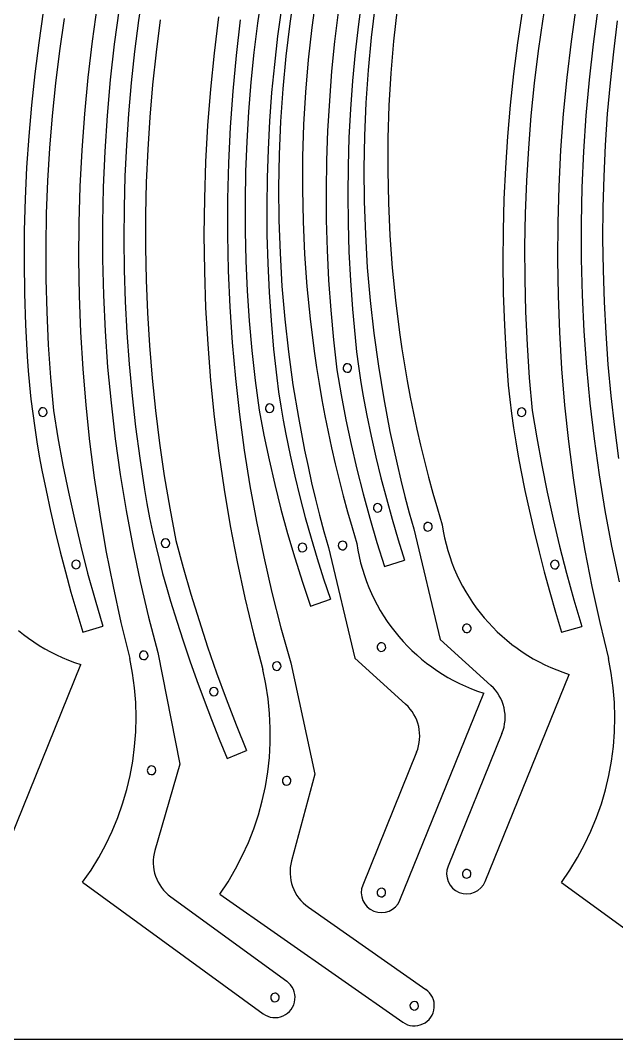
# Model space of a CAD drawing. Extents: x 0 to 2413, y 0 to 1207.
# Drawn here: x 735 to 1151, y 0 to 711 of the extents above; entities that cross this region are included whole.
import ezdxf

# ---------------------------------------------------------------- set-up
doc = ezdxf.new("R2010")
doc.units = 0

msp = doc.modelspace()

# ---------------------------------------------------------------- linework, layer by layer
at = {"layer": 'Layer 1', "color": 7}
for points in [[(1156.49042, 968.649203), (1148.29323, 948.398259), (1140.504524, 928.000166), (1133.12595, 907.461226), (1126.159154, 886.787742), (1119.605784, 865.986018), (1113.467488, 845.062357), (1107.745911, 824.023062), (1102.442703, 802.874438), (1097.559509, 781.622786), (1093.097977, 760.274411), (1089.059755, 738.835616), (1085.446489, 717.312704), (1082.259826, 695.711979), (1079.501415, 674.039743), (1077.172902, 652.3023), (1075.275934, 630.505954), (1073.812159, 608.657008), (1072.783224, 586.761765), (1072.190775, 564.826528), (1072.036461, 542.857601), (1072.321929, 520.861287), (1073.048825, 498.84389), (1074.218797, 476.811712)], [(1158.005719, 932.002416), (1150.131598, 910.649477), (1142.711844, 889.147239), (1135.74825, 867.503101), (1129.242611, 845.724458), (1123.196718, 823.818708), (1117.612365, 801.793247), (1112.491344, 779.655471), (1107.835449, 757.412779), (1103.646473, 735.072566), (1099.926209, 712.64223), (1096.676449, 690.129166), (1093.898987, 667.540773), (1091.595616, 644.884446), (1089.768129, 622.167583), (1088.418319, 599.397581), (1087.547978, 576.581835), (1087.158901, 553.727744), (1087.252879, 530.842703), (1087.831706, 507.934109), (1088.897176, 485.00936), (1090.45108, 462.075852), (1092.495212, 439.140983)], [(1151.670635, 793.720854), (1146.635218, 769.137508), (1142.16186, 744.458265), (1138.251543, 719.692924), (1134.905247, 694.851281), (1132.123955, 669.943136), (1129.908649, 644.978288), (1128.26031, 619.966533), (1127.179919, 594.917671), (1126.668459, 569.8415), (1126.72691, 544.747817), (1127.356256, 519.646422), (1128.557476, 494.547113), (1130.331554, 469.459688), (1132.67947, 444.393944), (1135.602206, 419.359682), (1139.100745, 394.366698), (1143.176067, 369.424791), (1147.829154, 344.543759), (1153.060988, 319.733401)], [(820.942889, 732.860884), (817.763648, 711.290515), (815.01257, 689.65929), (812.690668, 667.973645), (810.798958, 646.240015), (809.338452, 624.464837), (808.310164, 602.654545), (807.715109, 580.815575), (807.5543, 558.954363), (807.82875, 537.077345), (808.539475, 515.190956), (809.687487, 493.301632), (811.273801, 471.415809), (813.29943, 449.539921), (815.765388, 427.680406), (818.67269, 405.843698), (822.022348, 384.036233)], [(903.840436, 730.086825), (900.873837, 709.559657), (898.337201, 688.968331), (896.231873, 668.319633), (894.5592, 647.62035), (893.32053, 626.877268), (892.517209, 606.097174), (892.150583, 585.286855), (892.221999, 564.453098), (892.732804, 543.602689), (893.684345, 522.742414), (895.077968, 501.879061), (896.915021, 481.019415), (899.196849, 460.170265), (901.9248, 439.338395)], [(926.586508, 731.977951), (923.292335, 709.288256), (920.576738, 686.522068), (918.441209, 663.690669), (916.887242, 640.805346), (915.916326, 617.877382), (915.529955, 594.918062), (915.72962, 571.938671), (916.516814, 548.950493), (917.893027, 525.964813), (919.859753, 502.992915), (922.418483, 480.046085), (925.570709, 457.135605), (929.317923, 434.272762), (933.661617, 411.46884), (936.05761, 400.0925), (938.603283, 388.735123), (941.298821, 377.398117), (944.144412, 366.082895), (947.140242, 354.790867), (950.286498, 343.523442)], [(941.7781, 728.783716), (938.707981, 706.402187), (936.222476, 683.948217), (934.323034, 661.433501), (933.011104, 638.869731), (932.288136, 616.268601), (932.155577, 593.641805), (932.614877, 571.001036), (933.667486, 548.357988), (935.314851, 525.724353), (937.558422, 503.111827), (940.399647, 480.532101), (942.044834, 469.258193), (943.839977, 457.99687), (945.785258, 446.749595), (947.880859, 435.517827), (950.12696, 424.303031), (952.523743, 413.106666), (955.071388, 401.930195), (957.770077, 390.77508), (960.619991, 379.642782), (963.621311, 368.534762), (966.774218, 357.452483), (970.078894, 346.397406)], [(973.802479, 728.388035), (971.166911, 708.74207), (968.931004, 689.036615), (967.096149, 669.277743), (965.663734, 649.471527), (964.63515, 629.624041), (964.011786, 609.74136), (963.795033, 589.829556), (963.98628, 569.894703), (964.586916, 549.942875), (965.598332, 529.980146), (967.021916, 510.012588), (968.85906, 490.046277)], [(789.04505, 722.019141), (785.503164, 696.854193), (782.520451, 671.619853), (780.097924, 646.325588), (778.236595, 620.980865), (776.937478, 595.595149), (776.201584, 570.177907), (776.029927, 544.738606), (776.423519, 519.286712), (777.383373, 493.831692), (778.910502, 468.383013), (781.005918, 442.95014), (783.670633, 417.542541), (786.905662, 392.169681), (790.712015, 366.841028), (795.090707, 341.566048), (800.042749, 316.354207), (805.569154, 291.214972), (811.670935, 266.157809)], [(804.199543, 719.742924), (800.853247, 694.901281), (798.071955, 669.993136), (795.856649, 645.028288), (794.20831, 620.016533), (793.127919, 594.967671), (792.616459, 569.8915), (792.67491, 544.797817), (793.304256, 519.696422), (794.505476, 494.597113), (796.279554, 469.509688), (798.62747, 444.443944), (801.550206, 419.409682), (805.048745, 394.416698), (809.124067, 369.474791), (813.777154, 344.593759), (819.008988, 319.783401), (824.820551, 295.053515), (831.212824, 270.4139)], [(917.514689, 720.086961), (914.839414, 700.454357), (912.563543, 680.763483), (910.688355, 661.020436), (909.215128, 641.231316), (908.14514, 621.402219), (907.47967, 601.539244), (907.219996, 581.648489), (907.367397, 561.736052), (907.923151, 541.808031), (908.888537, 521.870524), (910.264832, 501.929628), (912.053316, 481.991443), (914.255267, 462.062066)], [(982.838326, 722.357916), (980.122729, 699.591727), (977.987201, 676.760329), (976.433233, 653.875005), (975.462318, 630.947041), (975.075947, 607.987722), (975.275612, 585.008331), (976.062805, 562.020153), (977.439019, 539.034473), (979.405745, 516.062575), (981.964475, 493.115744), (985.116701, 470.205265), (988.863915, 447.342422), (993.207609, 424.538499), (995.603602, 413.16216), (998.149274, 401.804782), (1000.844813, 390.467777), (1003.690404, 379.152555), (1006.686234, 367.860526), (1009.832489, 356.593102)], [(998.253972, 719.471846), (995.768467, 697.017876), (993.869026, 674.50316), (992.557096, 651.93939), (991.834127, 629.33826), (991.701569, 606.711464), (992.160869, 584.070695), (993.213477, 561.427647), (994.860842, 538.794013), (997.104413, 516.181486), (999.945639, 493.601761), (1001.590825, 482.327852), (1003.385969, 471.06653), (1005.33125, 459.819254), (1007.426851, 448.587487), (1009.672952, 437.37269), (1012.069734, 426.176326), (1014.61738, 414.999855), (1017.316069, 403.844739), (1020.165983, 392.712441), (1023.167303, 381.604422), (1026.32021, 370.522143), (1029.624885, 359.467066)], [(1123.09705, 721.969141), (1119.555164, 696.804193), (1116.572451, 671.569853), (1114.149924, 646.275588), (1112.288595, 620.930865), (1110.989478, 595.545149), (1110.253584, 570.127907), (1110.081927, 544.688606), (1110.475519, 519.236712), (1111.435373, 493.781692), (1112.962502, 468.333013), (1115.057918, 442.90014), (1117.722633, 417.492541), (1120.957662, 392.119681), (1124.764015, 366.791028), (1129.142707, 341.516048), (1134.094749, 316.304207), (1139.621154, 291.164972), (1145.722935, 266.107809)], [(751.394489, 717.362704), (748.207826, 695.761979), (745.449415, 674.089743), (743.120902, 652.3523), (741.223934, 630.555954), (739.760159, 608.707008), (738.731224, 586.811765), (738.138775, 564.876528), (737.984461, 542.907601), (738.269929, 520.911287), (738.996825, 498.89389), (740.166797, 476.861712)], [(765.874209, 712.69223), (762.624449, 690.179166), (759.846987, 667.590773), (757.543616, 644.934446), (755.716129, 622.217583), (754.366319, 599.447581), (753.495978, 576.631835), (753.106901, 553.777744), (753.200879, 530.892703), (753.779706, 507.984109), (754.845176, 485.05936), (756.39908, 462.125852), (758.443212, 439.190983)], [(832.965782, 711.719362), (830.065949, 689.182794), (827.639355, 666.587964), (825.68705, 643.942411), (824.210085, 621.253671), (823.20951, 598.529284), (822.686376, 575.776787), (822.641734, 553.003719), (823.076632, 530.217617), (823.992123, 507.426021), (825.389257, 484.636468), (827.269084, 461.856496), (829.632654, 439.093644), (832.481018, 416.35545), (835.815226, 393.649451), (839.636329, 370.983187), (843.945378, 348.364195)], [(873.555216, 713.863922), (870.474165, 688.638406), (867.953464, 663.353736), (865.99395, 638.019397), (864.596464, 612.644871), (863.761845, 587.239642), (863.490932, 561.813194), (863.784565, 536.375009), (864.643583, 510.934572), (866.068825, 485.501365), (868.06113, 460.084873), (870.621339, 434.694578), (873.75029, 409.339964), (877.448823, 384.030515), (881.717777, 358.775714), (886.557991, 333.585044), (891.970305, 308.467989), (897.955559, 283.434032), (904.514591, 258.492657)], [(888.748792, 711.865245), (885.857387, 686.966558), (883.532107, 662.011713), (881.773755, 637.010524), (880.583133, 611.972807), (879.961043, 586.908376), (879.908288, 561.827046), (880.42567, 536.738631), (881.51399, 511.652945), (883.174053, 486.579804), (885.406659, 461.529022), (888.212611, 436.510413), (891.592712, 411.533792), (895.547763, 386.608974), (900.078567, 361.745774), (905.185927, 336.954005), (910.870643, 312.243483), (917.13352, 287.624022), (923.975359, 263.105437)], [(957.093008, 717.20569), (954.610438, 696.598943), (952.559526, 675.933709), (950.941743, 655.216746), (949.758559, 634.454817), (949.011444, 613.654682), (948.701871, 592.823103), (948.831308, 571.966839), (949.401226, 551.092652), (950.413097, 530.207302), (951.868391, 509.317551), (953.768578, 488.43016), (956.115129, 467.551888)], [(1151.815648, 711.240515), (1149.06457, 689.60929), (1146.742668, 667.923645), (1144.850958, 646.190015), (1143.390452, 624.414837), (1142.362164, 602.604545), (1141.767109, 580.765575), (1141.6063, 558.904363), (1141.88075, 537.027345), (1142.591475, 515.140956), (1143.739487, 493.251632), (1145.325801, 471.365809), (1147.35143, 449.489921), (1149.817388, 427.630406), (1152.72469, 405.793698)], [(968.85906, 490.046277), (969.970516, 480.112828), (971.267931, 470.202838), (972.750936, 460.318918), (974.419166, 450.463679)], [(740.166797, 476.861712), (740.879556, 466.886908), (741.756622, 456.927256), (742.797731, 446.984781), (744.002622, 437.061506), (745.37103, 427.159455), (746.902694, 417.280653), (748.59735, 407.427123), (750.454737, 397.60089)], [(1074.218797, 476.811712), (1074.931556, 466.836908), (1075.808622, 456.877256), (1076.849731, 446.934781), (1078.054622, 437.011506), (1079.42303, 427.109455), (1080.954694, 417.230653), (1082.64935, 407.377123), (1084.506737, 397.55089)], [(964.858406, 471.526605), (963.710774, 471.843151), (962.570339, 471.700311), (961.566542, 471.140502), (960.828823, 470.20614), (960.511079, 469.058839), (960.652729, 467.918256), (961.21149, 466.913875), (962.145081, 466.175181), (963.292714, 465.858635), (964.433149, 466.001475), (965.436946, 466.561284), (966.174665, 467.495645), (966.492409, 468.642947), (966.350759, 469.78353), (965.791998, 470.787911), (964.858406, 471.526605), (964.858406, 471.526605)], [(956.115129, 467.551888), (959.100304, 450.12079), (962.42627, 432.756704), (966.09182, 415.464598), (970.095746, 398.24944), (974.436843, 381.116198), (979.113902, 364.06984), (984.125717, 347.115335), (989.471081, 330.25765)], [(914.255267, 462.062066), (915.548185, 452.150602), (917.0266, 442.265994), (918.690099, 432.410845), (920.538267, 422.587759)], [(974.419166, 450.463679), (977.1737, 435.799362), (980.179798, 421.187932), (983.436651, 406.632607), (986.94345, 392.136608), (990.699389, 377.703156), (994.703657, 363.33547), (998.955446, 349.03677), (1003.453949, 334.810277)], [(752.454402, 440.736782), (751.316582, 441.084212), (750.173378, 440.97284), (749.155092, 440.441415), (748.392025, 439.528688), (748.042222, 438.391595), (748.151208, 437.248162), (748.680507, 436.228769), (749.59164, 435.463799), (750.729461, 435.116369), (751.872664, 435.227741), (752.89095, 435.759166), (753.654017, 436.671893), (754.003821, 437.808986), (753.894834, 438.95242), (753.365535, 439.971812), (752.454402, 440.736782), (752.454402, 440.736782)], [(910.593941, 443.47233), (909.441001, 443.767132), (908.303836, 443.603107), (907.31093, 443.025018), (906.590768, 442.077629), (906.294085, 440.925171), (906.456254, 439.78774), (907.032722, 438.793892), (907.978935, 438.072185), (909.131875, 437.777383), (910.269041, 437.941408), (911.261947, 438.519497), (911.982108, 439.466886), (912.278792, 440.619344), (912.116622, 441.756775), (911.540154, 442.750623), (910.593941, 443.47233), (910.593941, 443.47233)], [(1086.506402, 440.686782), (1085.368582, 441.034212), (1084.225378, 440.92284), (1083.207092, 440.391415), (1082.444025, 439.478688), (1082.094222, 438.341595), (1082.203208, 437.198162), (1082.732507, 436.178769), (1083.64364, 435.413799), (1084.781461, 435.066369), (1085.924664, 435.177741), (1086.94295, 435.709166), (1087.706017, 436.621893), (1088.055821, 437.758986), (1087.946834, 438.90242), (1087.417535, 439.921812), (1086.506402, 440.686782), (1086.506402, 440.686782)], [(758.443212, 439.190983), (761.596148, 420.117724), (765.08174, 401.106963), (768.898995, 382.16303), (773.046923, 363.290256), (777.52453, 344.49297), (782.330827, 325.775504), (787.464821, 307.142187), (792.92552, 288.59735)], [(901.9248, 439.338395), (905.228228, 421.964796), (908.871165, 404.664429), (912.852312, 387.44224), (917.170373, 370.303173), (921.82405, 353.252175), (926.812045, 336.29419), (932.13306, 319.434164), (937.785798, 302.677042)], [(1092.495212, 439.140983), (1095.648148, 420.067724), (1099.13374, 401.056963), (1102.950995, 382.11303), (1107.098923, 363.240256), (1111.57653, 344.44297), (1116.382827, 325.725504), (1121.516821, 307.092187), (1126.97752, 288.54735)], [(920.538267, 422.587759), (923.560501, 407.976266), (926.833289, 393.422251), (930.355764, 378.928917), (934.127059, 364.49947), (938.146308, 350.137115), (942.412642, 335.845056), (946.925195, 321.626499), (951.683099, 307.484648)], [(750.454737, 397.60089), (753.374044, 383.305094), (756.474772, 369.049364), (759.756491, 354.83542), (763.218768, 340.664983), (766.86117, 326.539773), (770.683266, 312.461511), (774.684624, 298.431918), (778.864812, 284.452713)], [(1084.506737, 397.55089), (1087.426044, 383.255094), (1090.526772, 368.999364), (1093.808491, 354.78542), (1097.270768, 340.614983), (1100.91317, 326.489773), (1104.735266, 312.411511), (1108.736624, 298.381918), (1112.916812, 284.402713)], [(822.022348, 384.036233), (823.721034, 374.181324), (825.581713, 364.35779), (827.603923, 354.567621), (829.787201, 344.812803), (832.131086, 335.095325), (834.635115, 325.417175), (837.298826, 315.78034), (840.121757, 306.18681)], [(985.99544, 373.900637), (984.848454, 374.21552), (983.709098, 374.071827), (982.706441, 373.511954), (981.969551, 372.578295), (981.651892, 371.432075), (981.792825, 370.292374), (982.350268, 369.288364), (983.282141, 368.549216), (984.429126, 368.234333), (985.568482, 368.378026), (986.57114, 368.937899), (987.308029, 369.871558), (987.625689, 371.017778), (987.484756, 372.157479), (986.927312, 373.161489), (985.99544, 373.900637), (985.99544, 373.900637)], [(1009.833521, 356.59338), (1028.178251, 279.376064)], [(1022.640582, 358.751882), (1022.130795, 359.828595), (1021.277323, 360.599483), (1020.19706, 360.994092), (1019.006902, 360.941965), (1017.930189, 360.432179), (1017.159301, 359.578706), (1016.764693, 358.498444), (1016.816819, 357.308285), (1017.326606, 356.231572), (1018.180078, 355.460684), (1019.260341, 355.066076), (1020.450499, 355.118202), (1021.527212, 355.627989), (1022.2981, 356.481461), (1022.692708, 357.561724), (1022.640582, 358.751882), (1022.640582, 358.751882)], [(1029.624885, 359.467066), (1030.370762, 354.903949), (1031.274155, 350.392999), (1032.332383, 345.937377), (1033.542763, 341.540242), (1034.902612, 337.204754), (1036.409247, 332.934073), (1038.059988, 328.731357), (1039.85215, 324.599769), (1041.783051, 320.542466), (1043.85001, 316.562608), (1046.050343, 312.663357), (1048.381368, 308.84787), (1050.840403, 305.119309), (1053.424764, 301.480832), (1056.13177, 297.9356), (1058.958739, 294.486773), (1061.902987, 291.137509), (1064.961832, 287.89097), (1068.132592, 284.750314), (1071.412584, 281.718702), (1074.799125, 278.799292), (1078.289534, 275.995246), (1081.881128, 273.309723), (1085.571224, 270.745882), (1089.357139, 268.306883), (1093.236193, 265.995887), (1097.2057, 263.816052), (1101.262981, 261.770539), (1105.405351, 259.862508), (1109.630129, 258.095117), (1113.934631, 256.471528), (1118.316176, 254.994899)], [(837.832743, 349.308312), (836.666383, 349.540513), (835.540326, 349.315982), (834.580237, 348.686181), (833.911782, 347.702575), (833.676495, 346.536833), (833.898046, 345.410186), (834.525304, 344.448434), (835.507138, 343.777379), (836.673498, 343.545177), (837.799555, 343.769708), (838.759644, 344.399509), (839.428099, 345.383115), (839.663386, 346.548857), (839.441835, 347.675504), (838.814577, 348.637256), (837.832743, 349.308312), (837.832743, 349.308312)], [(843.945378, 348.364195), (848.974713, 329.697758), (854.328863, 311.126508), (860.006412, 292.654656), (866.005944, 274.286411), (872.326042, 256.025986), (878.96529, 237.877589), (885.922272, 219.845434), (893.195572, 201.933728)], [(933.512676, 346.249211), (932.360188, 346.542911), (931.223753, 346.378329), (930.231608, 345.80021), (929.511993, 344.853298), (929.215354, 343.701562), (929.377037, 342.564711), (929.952623, 341.571095), (930.897697, 340.849067), (932.050185, 340.555366), (933.18662, 340.719948), (934.178765, 341.298068), (934.89838, 342.24498), (935.195019, 343.396715), (935.033336, 344.533566), (934.45775, 345.527182), (933.512676, 346.249211), (933.512676, 346.249211)], [(950.28753, 343.52372), (968.63226, 266.306405)], [(963.09459, 345.682223), (962.805464, 346.416999), (962.343573, 347.041461), (961.736931, 347.52652), (961.013554, 347.843087), (960.232656, 347.960084), (959.460911, 347.872306), (958.737516, 347.589468), (958.101673, 347.121289), (957.609901, 346.50351), (957.300046, 345.791269), (957.183294, 345.023373), (957.270828, 344.238626), (957.780614, 343.161913), (958.634086, 342.391025), (959.714349, 341.996417), (960.904507, 342.048543), (961.98122, 342.55833), (962.752108, 343.411802), (963.146717, 344.492065), (963.09459, 345.682223), (963.09459, 345.682223)], [(970.078894, 346.397406), (970.82477, 341.834289), (971.728164, 337.32334), (972.786391, 332.867718), (973.996771, 328.470582), (975.35662, 324.135094), (976.863255, 319.864413), (978.513995, 315.661697), (980.306158, 311.530108), (982.237059, 307.472805), (984.304018, 303.492948), (986.504351, 299.593696), (988.835376, 295.77821), (991.29441, 292.049648), (993.878772, 288.411172), (996.585778, 284.86594), (999.412746, 281.417112), (1002.356994, 278.067848), (1005.41584, 274.821309), (1008.586599, 271.680653), (1011.866591, 268.64904), (1015.253133, 265.729631), (1018.743542, 262.925585), (1022.335136, 260.240061), (1026.025232, 257.67622), (1029.811147, 255.237222), (1033.690201, 252.926225), (1037.659709, 250.746391), (1041.716989, 248.700878), (1045.859359, 246.792846), (1050.084137, 245.025455), (1054.388639, 243.401866), (1058.770184, 241.925237)], [(775.667009, 334.333713), (774.52981, 334.679406), (773.387696, 334.567122), (772.370585, 334.035598), (771.608395, 333.123572), (771.25871, 331.987594), (771.366982, 330.845092), (771.89493, 329.826121), (772.804274, 329.060732), (773.941474, 328.715039), (775.083588, 328.827323), (776.100698, 329.358847), (776.862888, 330.270873), (777.212573, 331.406852), (777.104302, 332.549353), (776.576353, 333.568324), (775.667009, 334.333713), (775.667009, 334.333713)], [(989.470949, 330.25773), (1003.455457, 334.8107)], [(1109.719009, 334.283713), (1108.58181, 334.629406), (1107.439696, 334.517122), (1106.422585, 333.985598), (1105.660395, 333.073572), (1105.31071, 331.937594), (1105.418982, 330.795092), (1105.94693, 329.776121), (1106.856274, 329.010732), (1107.993474, 328.665039), (1109.135588, 328.777323), (1110.152698, 329.308847), (1110.914888, 330.220873), (1111.264573, 331.356852), (1111.156302, 332.499353), (1110.628353, 333.518324), (1109.719009, 334.283713), (1109.719009, 334.283713)], [(840.121757, 306.18681), (844.444721, 292.251102), (848.944239, 278.373259), (853.619708, 264.554949), (858.47053, 250.797841), (863.496102, 237.103605), (868.695825, 223.47391), (874.069098, 209.910424), (879.61532, 196.414818)], [(937.785665, 302.677148), (951.684607, 307.485071)], [(734.031125, 285.734292), (737.521534, 282.930246), (741.113128, 280.244723), (744.803224, 277.680882), (748.589139, 275.241883), (752.468193, 272.930887), (756.4377, 270.751052), (760.494981, 268.705539), (764.637351, 266.797508), (768.862129, 265.030117), (773.166631, 263.406528), (777.548176, 261.929899)], [(778.865077, 284.45316), (792.925547, 288.59711)], [(1049.774151, 287.851742), (1049.263654, 288.927109), (1048.410237, 289.696825), (1047.330573, 290.090664), (1046.141334, 290.038396), (1045.065369, 289.529164), (1044.29465, 288.676651), (1043.899544, 287.59745), (1043.950414, 286.408151), (1044.460911, 285.332784), (1045.314328, 284.563068), (1046.393992, 284.169229), (1047.583231, 284.221497), (1048.659196, 284.73073), (1049.429915, 285.583242), (1049.825021, 286.662443), (1049.774151, 287.851742), (1049.774151, 287.851742)], [(1112.917077, 284.40316), (1126.977547, 288.54711)], [(1028.178251, 279.376064), (1063.686163, 247.319214)], [(824.29591, 269.210251), (823.710442, 270.245433), (822.80527, 270.951927), (821.701417, 271.268127), (820.51991, 271.132424), (819.483202, 270.549663), (818.774344, 269.646341), (818.45526, 268.543319), (818.587875, 267.361461), (819.173343, 266.326279), (820.078515, 265.619784), (821.182368, 265.303585), (822.363874, 265.439288), (823.400583, 266.022048), (824.109441, 266.925371), (824.428524, 268.028393), (824.29591, 269.210251), (824.29591, 269.210251)], [(831.212929, 270.413807), (846.554219, 192.400115)], [(990.228159, 274.782083), (989.717663, 275.85745), (988.864246, 276.627166), (987.784581, 277.021004), (986.595343, 276.968737), (985.519377, 276.459504), (984.748659, 275.606992), (984.353552, 274.527791), (984.404423, 273.338492), (984.914919, 272.263125), (985.768336, 271.493408), (986.848001, 271.09957), (988.037239, 271.151837), (989.113205, 271.66107), (989.883923, 272.513583), (990.279029, 273.592784), (990.228159, 274.782083), (990.228159, 274.782083)], [(778.790174, 109.90094), (784.68854, 118.474741), (790.095073, 127.305443), (795.005354, 136.37206), (799.414969, 145.653606), (803.319501, 155.129095), (806.714535, 164.777542), (809.595654, 174.57796), (811.958443, 184.509365), (813.798485, 194.55077), (815.111365, 204.681189), (815.892666, 214.879637), (816.137972, 225.125129), (815.842869, 235.396677), (815.002938, 245.673297), (813.613766, 255.934003), (811.670935, 266.157809)], [(917.081622, 261.775487), (916.477372, 262.799912), (915.559416, 263.489835), (914.449907, 263.785856), (913.270998, 263.628572), (912.24506, 263.026895), (911.552834, 262.110673), (911.254029, 261.00191), (911.408354, 259.82261), (912.012605, 258.798186), (912.930561, 258.108262), (914.04007, 257.812241), (915.218979, 257.969525), (916.244917, 258.571203), (916.937143, 259.487424), (917.235947, 260.596187), (917.081622, 261.775487), (917.081622, 261.775487)], [(968.63226, 266.306405), (1004.140171, 234.249552)], [(1112.842174, 109.85094), (1118.74054, 118.424741), (1124.147073, 127.255443), (1129.057354, 136.32206), (1133.466969, 145.603606), (1137.371501, 155.079095), (1140.766535, 164.727542), (1143.647654, 174.52796), (1146.010443, 184.459365), (1147.850485, 194.50077), (1149.163365, 204.631189), (1149.944666, 214.829637), (1150.189972, 225.075129), (1149.894869, 235.346677), (1149.054938, 245.623297), (1147.665766, 255.884003), (1145.722935, 266.107809)], [(718.973045, 117.518061), (777.54807, 261.929793)], [(874.497121, 101.660555), (880.237695, 110.340799), (885.481818, 119.268904), (890.225459, 128.42381), (894.464585, 137.784452), (898.195167, 147.329767), (901.413172, 157.038692), (904.114569, 166.890165), (906.295327, 176.863122), (907.951413, 186.936501), (909.078797, 197.089238), (909.673447, 207.30027), (909.731332, 217.548535), (909.248421, 227.812969), (908.220681, 238.07251), (906.644082, 248.306093), (904.514591, 258.492657)], [(923.975465, 263.105347), (940.740978, 185.385279)], [(1059.741045, 110.583061), (1118.31607, 254.994793)], [(871.485425, 245.732597), (870.318353, 245.966289), (869.191241, 245.742469), (868.230095, 245.112646), (867.560923, 244.128331), (867.325635, 242.961579), (867.547913, 241.834162), (868.176421, 240.872156), (869.15982, 240.201638), (870.326892, 239.967946), (871.454005, 240.191766), (872.41515, 240.821588), (873.084323, 241.805904), (873.31961, 242.972656), (873.097332, 244.100073), (872.468825, 245.062079), (871.485425, 245.732597), (871.485425, 245.732597)], [(1000.195054, 97.513402), (1058.770079, 241.925131)], [(1071.381242, 213.774876), (1072.178858, 215.984705), (1072.795533, 218.225006), (1073.233508, 220.48601), (1073.495025, 222.757946), (1073.582326, 225.031046), (1073.497651, 227.29554), (1073.243242, 229.541659), (1072.82134, 231.759633), (1072.234188, 233.939693), (1071.484026, 236.07207), (1070.573095, 238.146994), (1069.503638, 240.154695), (1068.277895, 242.085405), (1066.898109, 243.929354), (1065.36652, 245.676773), (1063.685369, 247.317891)], [(1011.83525, 200.705217), (1012.632866, 202.915046), (1013.249541, 205.155347), (1013.687516, 207.41635), (1013.949033, 209.688286), (1014.036333, 211.961386), (1013.951658, 214.22588), (1013.697249, 216.471998), (1013.275348, 218.689972), (1012.688195, 220.870032), (1011.938033, 223.002409), (1011.027103, 225.077332), (1009.957646, 227.085034), (1008.731903, 229.015743), (1007.352117, 230.859692), (1005.820528, 232.607111), (1004.139378, 234.248229)], [(1071.382618, 213.773897), (1033.794634, 121.106585)], [(879.615558, 196.415268), (893.195598, 201.93349)], [(1011.836626, 200.704238), (974.248642, 108.036926)], [(846.554219, 192.400115), (829.239061, 132.225686)], [(829.771772, 189.043642), (829.431786, 189.75631), (828.927205, 190.346811), (828.288014, 190.788092), (827.544203, 191.053104), (826.757021, 191.115002), (825.993342, 190.973272), (825.291585, 190.640358), (824.690173, 190.128704), (824.242977, 189.477934), (823.983879, 188.745703), (823.921313, 187.971507), (824.063712, 187.194841), (824.647814, 186.156568), (825.553287, 185.447488), (826.658581, 185.129677), (827.842142, 185.265211), (828.880415, 185.849313), (829.589496, 186.754787), (829.907307, 187.86008), (829.771772, 189.043642), (829.771772, 189.043642)], [(940.740978, 185.385279), (924.529263, 124.904224)], [(924.022746, 181.722445), (923.669782, 182.428776), (923.154485, 183.00995), (922.507331, 183.439468), (921.758797, 183.690832), (920.970615, 183.738322), (920.209655, 183.582648), (919.514104, 183.236955), (918.92215, 182.714388), (918.486931, 182.055547), (918.241268, 181.3187), (918.192872, 180.543489), (918.349451, 179.769558), (918.952445, 178.74214), (919.870736, 178.049739), (920.981657, 177.752196), (922.162542, 177.909354), (923.189959, 178.512348), (923.882361, 179.430639), (924.179904, 180.54156), (924.022746, 181.722445), (924.022746, 181.722445)], [(829.23922, 132.224839), (828.67795, 129.943497), (828.299821, 127.650843), (828.101578, 125.356357), (828.079966, 123.069519), (828.231731, 120.79981), (828.553618, 118.55671), (829.042373, 116.349699), (829.694742, 114.188257), (830.50747, 112.081864), (831.477303, 110.040001), (832.600986, 108.072147), (833.875264, 106.187784), (835.296884, 104.39639), (836.862591, 102.707447), (838.56913, 101.130435), (840.413248, 99.674833)], [(924.529449, 124.903378), (924.009997, 122.612153), (923.673862, 120.312967), (923.517616, 118.01524), (923.537832, 115.72839), (923.731082, 113.461837), (924.093939, 111.225), (924.622977, 109.027297), (925.314767, 106.878148), (926.165882, 104.786973), (927.172896, 102.763189), (928.33238, 100.816216), (929.640908, 98.955473), (931.095052, 97.19038), (932.691385, 95.530355), (934.42648, 93.984817), (936.29691, 92.563186)], [(1033.794581, 121.106559), (1032.997823, 118.38512), (1032.766137, 115.643351), (1033.068515, 112.954572), (1033.873951, 110.392103), (1035.151437, 108.029264), (1036.869965, 105.939377), (1038.998528, 104.195762), (1041.50612, 102.871739), (1044.227512, 102.074822), (1046.969267, 101.842976), (1049.658064, 102.145198), (1052.22058, 102.950484), (1054.583493, 104.227832), (1056.673481, 105.946239), (1058.41722, 108.0747), (1059.741389, 110.582214)], [(1049.679589, 116.567426), (1049.169092, 117.642793), (1048.315675, 118.412509), (1047.236011, 118.806347), (1046.046772, 118.75408), (1044.970807, 118.244847), (1044.200088, 117.392335), (1043.804982, 116.313134), (1043.855852, 115.123834), (1044.366349, 114.048468), (1045.219766, 113.278751), (1046.29943, 112.884913), (1047.488669, 112.93718), (1048.564635, 113.446413), (1049.335353, 114.298926), (1049.730459, 115.378127), (1049.679589, 116.567426), (1049.679589, 116.567426)], [(778.790279, 109.900675), (904.781344, 18.183587)], [(974.248589, 108.036899), (973.451831, 105.315461), (973.220145, 102.573692), (973.522524, 99.884913), (974.327959, 97.322443), (975.605445, 94.959605), (977.323973, 92.869718), (979.452537, 91.126102), (981.960128, 89.802079), (984.68152, 89.005162), (987.423276, 88.773317), (990.112073, 89.075538), (992.674589, 89.880825), (995.037502, 91.158173), (997.127489, 92.876579), (998.871228, 95.005041), (1000.195398, 97.512555)], [(1112.842279, 109.850675), (1238.833344, 18.133587)], [(840.412983, 99.675971), (921.259891, 40.822393)], [(874.497227, 101.66029), (1002.144633, 12.262801)], [(990.133597, 103.497766), (989.623101, 104.573133), (988.769684, 105.34285), (987.690019, 105.736688), (986.500781, 105.684421), (985.424815, 105.175188), (984.654097, 104.322675), (984.25899, 103.243474), (984.309861, 102.054175), (984.820357, 100.978808), (985.673774, 100.209092), (986.753439, 99.815254), (987.942677, 99.867521), (989.018643, 100.376754), (989.789361, 101.229266), (990.184467, 102.308467), (990.133597, 103.497766), (990.133597, 103.497766)], [(936.296619, 92.564297), (1018.206383, 35.199184)], [(904.781344, 18.183587), (906.353089, 17.190823), (908.01997, 16.423844), (909.758543, 15.885141), (911.545363, 15.577207), (913.356984, 15.502536), (915.169962, 15.663619), (916.960852, 16.06295), (918.706208, 16.703021), (920.351599, 17.568268), (921.848969, 18.628756), (923.184442, 19.865424), (924.344143, 21.25921), (925.314196, 22.791054), (926.080724, 24.441894), (926.629852, 26.192668), (926.947703, 28.024315), (927.020556, 29.881908), (926.850324, 31.708866), (926.446582, 33.483641), (925.818905, 35.184691), (924.97687, 36.790469), (923.930051, 38.279431), (922.688025, 39.630031), (921.260367, 40.820726)], [(915.874727, 30.427059), (915.534741, 31.139727), (915.030159, 31.730228), (914.390969, 32.17151), (913.647158, 32.436522), (912.859976, 32.49842), (912.096296, 32.356689), (911.39454, 32.023775), (910.793127, 31.512122), (910.345931, 30.861351), (910.086834, 30.12912), (910.024268, 29.354924), (910.166666, 28.578259), (910.750768, 27.539985), (911.656242, 26.830905), (912.761535, 26.513094), (913.945097, 26.648629), (914.98337, 27.232731), (915.69245, 28.138204), (916.010261, 29.243498), (915.874727, 30.427059), (915.874727, 30.427059)], [(1002.144633, 12.262801), (1003.73426, 11.299187), (1005.414842, 10.563036), (1007.1629, 10.056407), (1008.954951, 9.781363), (1010.767513, 9.739965), (1012.577104, 9.934275), (1014.360244, 10.366353), (1016.093449, 11.038262), (1017.722593, 11.933445), (1019.200189, 13.021098), (1020.512713, 14.281914), (1021.646645, 15.696585), (1022.588461, 17.245804), (1023.32464, 18.910261), (1023.841659, 20.67065), (1024.125996, 22.507663), (1024.164938, 24.366142), (1023.961427, 26.189562), (1023.52543, 27.956561), (1022.86691, 29.645775), (1021.99583, 31.235843), (1020.922157, 32.705402), (1019.655854, 34.03309), (1018.206885, 35.197544)], [(1013.012248, 24.707092), (1012.408493, 25.732693), (1011.490407, 26.423592), (1010.380344, 26.720214), (1009.200659, 26.562984), (1008.174138, 25.960794), (1007.481839, 25.043764), (1007.183523, 23.934155), (1007.338953, 22.754231), (1007.942709, 21.72863), (1008.860795, 21.037731), (1009.970857, 20.741109), (1011.150542, 20.89834), (1012.177063, 21.500529), (1012.869363, 22.41756), (1013.167678, 23.527169), (1013.012248, 24.707092), (1013.012248, 24.707092)]]:
    msp.add_lwpolyline(points, dxfattribs=at)
at = {"layer": 'Shape2DView009', "color": 7}
msp.add_lwpolyline([(0.13358, 1206.632436), (2413.13054, 1206.632436), (2413.13054, 0.133956), (0.13358, 0.133956), (0.13358, 1206.632436)], dxfattribs=at)

doc.saveas('drawing.dxf')
